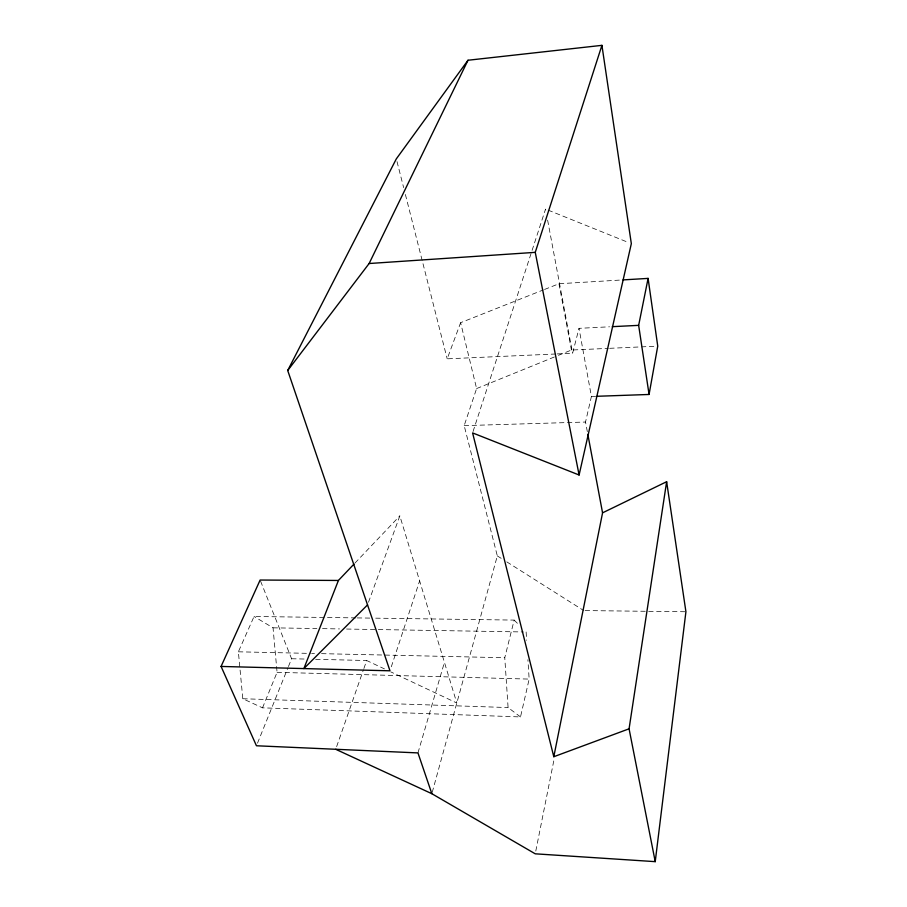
<?xml version="1.0" encoding="UTF-8"?>
<svg xmlns="http://www.w3.org/2000/svg" width="907" height="907" viewBox="0 0 907 907"><rect width="100%" height="100%" fill="white"/><g stroke="black" fill="none" stroke-linecap="round" stroke-linejoin="round"><path stroke-width="0.68" stroke-dasharray="4.54 3.4" d="M535.788 851.049L554.256 758.445M355.839 617.894L254.062 616.477L238.371 651.804L242.804 698.73L262.52 707.834L520.505 716.927L529.155 679.094L527.908 659.695M587.328 431.664L585.525 422.038L591.409 396.484L579.017 328.334L609.527 326.803M520.505 716.927L508.09 707.562L504.768 657.734L514.167 620.093L374.217 618.143M557.102 353.923L572.6 353.231L579.017 328.334M432.22 792.344L497.319 555.9L464.18 425.621L476.606 388.559L460.62 322.688L543.225 289.968M417.957 752.912L444.43 662.348M473.035 431.562L545.549 209.086L546.071 211.864M391.314 666.781L419.624 580.888M336.633 746.631L363.435 669.785M363.9 668.459L366.666 660.511L384.443 668.89M368.503 602.225L399.828 515.89L456.811 703.004L390.792 671.883M555.696 353.991L447.196 358.832L460.62 322.688M257.509 743.173L287.916 667.835M288.437 666.532L291.578 658.743L260.128 580.038M262.52 707.834L277.077 672.325L273.041 627.825L254.062 616.477M354.988 563.032L399.828 515.89M476.606 388.559L557.147 355.85M558.44 355.329L571.433 350.045L608.223 348.379M544.54 289.458L558.961 283.744L621.635 279.98M609.64 348.311L656.328 346.202M591.409 396.484L595.627 396.336M464.18 425.621L585.525 422.038M585.14 610.581L685.919 611.749M357.256 617.916L372.8 618.132M273.041 627.825L316.872 628.551M322.529 628.642L339.49 628.925M346.565 629.039L523.294 631.952M238.371 651.804L310.251 653.403M311.657 653.437L314.48 653.505M321.532 653.652L504.768 657.734M291.578 658.743L304.333 659.038M315.67 659.31L366.666 660.511M277.077 672.325L529.155 679.094M242.804 698.73L508.09 707.562M548.145 210.141L628.732 242.611M497.319 555.9L502.059 558.893M506.798 561.887L583.745 610.57M514.167 620.093L518.158 624.061M397.017 161.593L403.638 187.624M405.384 194.472L447.196 358.832M547.624 220.174L572.6 353.231M558.961 283.744L571.433 350.045M526.128 631.998L526.661 640.308"/><path stroke-width="1.36" d="M335.703 749.284L431.845 793.704L535.243 853.816L655.228 861.65L685.919 611.749L666.634 481.719L602.565 512.84L553.803 756.721L629.073 728.809L666.634 481.719M597.044 396.28L649.072 394.466L657.745 346.134L648.097 278.392L623.03 279.9M649.072 394.466L638.653 325.352L648.097 278.392M553.803 756.721L472.592 432.911L579.097 474.996L631.329 243.654L601.919 45.35L468.001 60.247L396.325 158.861L287.712 370.487L389.987 670.806L221.081 666.441L260.128 580.038L338.413 580.457L354.013 564.063M579.097 474.996L535.255 252.35L601.919 45.35M338.413 580.457L303.879 668.584L367.539 604.89M287.712 370.487L369.126 263.518L468.001 60.247M369.126 263.518L535.255 252.35M612.293 326.667L638.653 325.352M221.081 666.441L256.454 745.769L417.957 752.912L431.845 793.704M629.073 728.809L655.228 861.65M587.849 434.419L602.565 512.84"/></g></svg>
